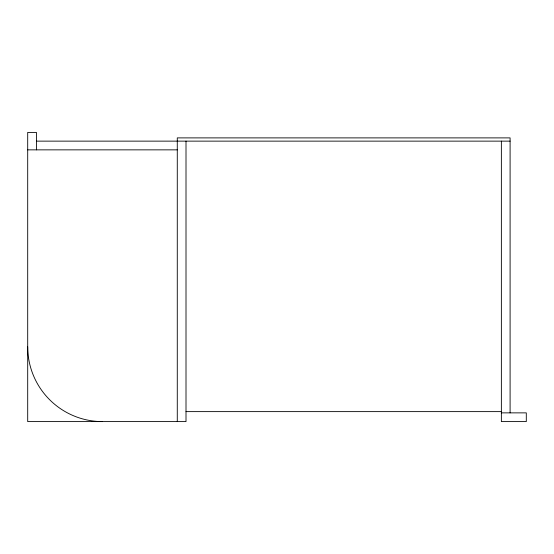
<?xml version="1.0" encoding="UTF-8"?>
<svg xmlns="http://www.w3.org/2000/svg" width="554" height="554" viewBox="0 0 554 554"><rect width="100%" height="100%" fill="white"/><g stroke="black" fill="none" stroke-linecap="round" stroke-linejoin="round"><path stroke-width="0.83" d="M36.425 141.132L510.096 141.132M27.7 149.857L177.28 149.857M186.006 411.622L501.37 411.622M501.37 412.869L526.3 412.869L526.3 421.594L501.37 421.594L501.37 141.132M510.096 412.869L510.096 137.891L177.28 137.891L177.28 421.594M186.006 141.132L186.006 421.594L27.7 421.594L27.7 132.406L36.425 132.406L36.425 149.857M102.49 421.594A74.79 74.79 0 0 1 27.7 346.804"/></g></svg>
